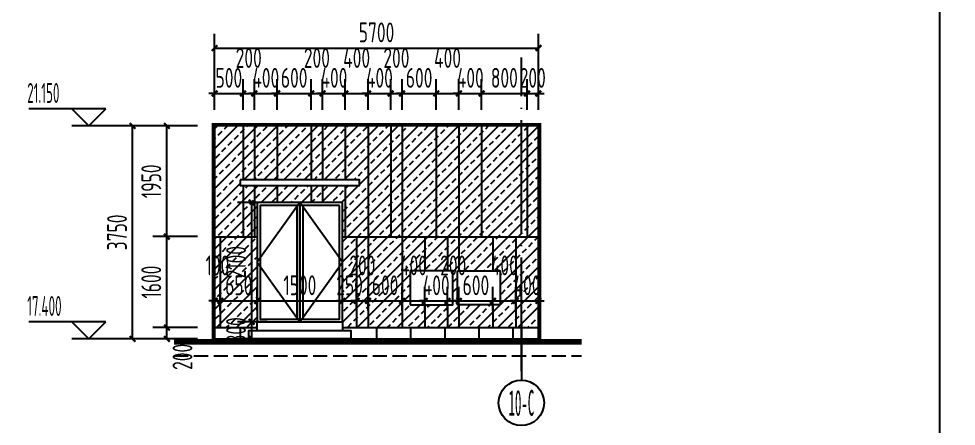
# Model space of a CAD drawing. Extents: x -863035 to 270371, y -8918 to 240488.
# Drawn here: x 213469 to 229974, y 155304 to 162478 of the extents above; entities that cross this region are included whole.
import ezdxf
from ezdxf.enums import TextEntityAlignment as Align

# ---------------------------------------------------------------- set-up
doc = ezdxf.new("R2010")
doc.units = 0
doc.header["$LTSCALE"] = 1000
doc.header["$MEASUREMENT"] = 0
for name, pattern in [('109-34 轴网$0$L1$0$$AUDIT_BAD_LTYPE1', [0]), ('DASH', [0.35, 0.25, -0.1]), ('DOTE', [2.42, 2, -0.2, 0.02, -0.2])]:
    doc.linetypes.add(name, pattern=pattern)
for name, color, linetype in [('01-标注_尺寸', 124, 'Continuous'), ('01-标注_标高', 200, 'Continuous'), ('01-标注_轴线坐标', 132, 'Continuous'), ('02-TEXT_标注', 130, 'Continuous'), ('02-TEXT_轴号', 7, 'Continuous'), ('05-填充_156', 156, 'Continuous'), ('A-C_窗', 140, 'Continuous'), ('A_AXIS-轴线', 36, 'Continuous'), ('AXIS_TEXT', 7, 'Continuous'), ('E-墙面分格', 146, 'Continuous'), ('E-立面轮廓', 241, 'Continuous')]:
    doc.layers.add(name, color=color, linetype=linetype)
doc.layers.add('04-不打印_辅助线', color=165, linetype='Continuous', plot=False)
doc.styles.add('_TCH_AXIS', font='STXIHEI.TTF')
doc.styles.add('_TCH_DIM', font='ROS1', dxfattribs={"width": 0.75, "bigfont": 'JD'})
doc.styles.add('_TCH_DIM_T3', font='ROS1', dxfattribs={"width": 0.75, "bigfont": 'JD'})
doc.styles.add('COMPLEX', font='COMPLEX')
doc.dimstyles.new('_TCH_ARCH&&100', dxfattribs={"dimtxt": 350, "dimasz": 100, "dimexe": 250, "dimexo": 300, "dimgap": 100, "dimtad": 1, "dimdec": 0, "dimzin": 0, "dimdsep": 46, "dimtxsty": '_TCH_DIM_T3', "dimblk": 'ARCHTICK', "dimcen": 0.09, "dimclrt": 7, "dimazin": 2, "dimtfac": 1, "dimtdec": 0, "dimtix": 1, "dimtmove": 2, "dimatfit": 3, "dimfxl": 0, "dimtolj": 1, "dimtzin": 0, "dimarcsym": 0})

# ---------------------------------------------------------------- blocks, each defined once
blk = doc.blocks.new('AHSKLJDHOWIDJA')
blk.add_wipeout([(-314594, 266699), (-312794, 266699), (-312794, 266849), (-312944, 266849), (-312944, 269099), (-314444, 269099), (-314444, 266849), (-314594, 266849)]).dxf.layer = 'A-C_窗'
at = {"layer": 'A-C_窗', "linetype": '109-34 轴网$0$L1$0$$AUDIT_BAD_LTYPE1'}
for points in [[(-313694, 269099), (-312944, 268049), (-313694, 266999), (-314444, 268049), (-313694, 269099), (-313694, 266999)], [(-312944, 266849), (-312944, 266999), (-314444, 266999), (-314444, 266849)]]:
    blk.add_lwpolyline(points, dxfattribs=at)
for points in [[(-314444, 269099), (-313694, 269099), (-313694, 266999), (-314444, 266999)], [(-314394, 269049), (-313744, 269049), (-313744, 267049), (-314394, 267049)], [(-313694, 269099), (-312944, 269099), (-312944, 266999), (-313694, 266999)], [(-313644, 269049), (-312994, 269049), (-312994, 267049), (-313644, 267049)]]:
    blk.add_lwpolyline(points, close=True, dxfattribs=at)
at = {"layer": 'A-C_窗'}
blk.add_lwpolyline([(-312794, 266699), (-312794, 266849), (-314594, 266849), (-314594, 266699), (-312794, 266699)], dxfattribs=at)
blk = doc.blocks.new('_ArchTick')
at = {"color": 0, "linetype": 'ByBlock', "const_width": 0.4}
blk.add_lwpolyline([(-0.5, -0.5), (0.5, 0.5)], dxfattribs=at)
blk = doc.blocks.new('*D2100')
at = {"layer": '01-标注_尺寸', "color": 0, "lineweight": -2, "transparency": 16777216}
for p, q in [((217844, 157142), (217320, 157142)), ((217570, 157142), (217570, 157242)), ((217570, 156842), (217570, 157142)), ((217844, 156842), (217320, 156842)), ((217570, 156842), (217570, 156742))]:
    blk.add_line(p, q, dxfattribs=at)
at = {"layer": 'Defpoints', "color": 0, "transparency": 16777216}
for p in [(217570, 157142), (218144, 157142), (218144, 156842)]:
    blk.add_point(p, dxfattribs=at)
at = {"layer": '01-标注_尺寸', "color": 0, "lineweight": -2, "transparency": 16777216, "xscale": 100, "yscale": 100, "zscale": 100}
for p, rotation in [((217570, 157142), 270), ((217570, 156842), 90)]:
    blk.add_blockref('_ArchTick', p, dxfattribs=dict(at, rotation=rotation))
at = {"layer": '01-标注_尺寸', "color": 7, "transparency": 16777216, "insert": (217295, 156992), "char_height": 350, "attachment_point": 5, "rotation": 90, "style": '_TCH_DIM_T3'}
blk.add_mtext('\\A1;300', dxfattribs=at)
blk = doc.blocks.new('*D2101')
at = {"layer": '01-标注_尺寸', "color": 0, "lineweight": -2, "transparency": 16777216}
for p, q in [((217844, 159242), (217320, 159242)), ((217570, 157142), (217570, 159242)), ((217844, 157142), (217320, 157142))]:
    blk.add_line(p, q, dxfattribs=at)
at = {"layer": 'Defpoints', "color": 0, "transparency": 16777216}
for p in [(217570, 159242), (218144, 159242), (218144, 157142)]:
    blk.add_point(p, dxfattribs=at)
at = {"layer": '01-标注_尺寸', "color": 0, "lineweight": -2, "transparency": 16777216, "xscale": 100, "yscale": 100, "zscale": 100}
for p, rotation in [((217570, 159242), 90), ((217570, 157142), 270)]:
    blk.add_blockref('_ArchTick', p, dxfattribs=dict(at, rotation=rotation))
at = {"layer": '01-标注_尺寸', "color": 7, "transparency": 16777216, "insert": (217295, 158192), "char_height": 350, "attachment_point": 5, "rotation": 90, "style": '_TCH_DIM_T3'}
blk.add_mtext('\\A1;2100', dxfattribs=at)
blk = doc.blocks.new('*D2102')
at = {"layer": '01-标注_尺寸', "color": 0, "lineweight": -2, "transparency": 16777216}
for p, q in [((215968, 160592), (215224, 160592)), ((215474, 156842), (215474, 160592)), ((215968, 156842), (215224, 156842))]:
    blk.add_line(p, q, dxfattribs=at)
at = {"layer": 'Defpoints', "color": 0, "transparency": 16777216}
for p in [(215474, 160592), (216268, 160592), (216268, 156842)]:
    blk.add_point(p, dxfattribs=at)
at = {"layer": '01-标注_尺寸', "color": 0, "lineweight": -2, "transparency": 16777216, "xscale": 100, "yscale": 100, "zscale": 100}
for p, rotation in [((215474, 160592), 90), ((215474, 156842), 270)]:
    blk.add_blockref('_ArchTick', p, dxfattribs=dict(at, rotation=rotation))
at = {"layer": '01-标注_尺寸', "color": 7, "transparency": 16777216, "insert": (215199, 158717), "char_height": 350, "attachment_point": 5, "rotation": 90, "style": '_TCH_DIM_T3'}
blk.add_mtext('\\A1;3750', dxfattribs=at)
blk = doc.blocks.new('*D2103')
at = {"layer": '01-标注_尺寸', "color": 0, "lineweight": -2, "transparency": 16777216}
for p, q in [((216618, 157042), (215827, 157042)), ((216077, 156842), (216077, 157042)), ((216618, 156842), (215827, 156842))]:
    blk.add_line(p, q, dxfattribs=at)
at = {"layer": 'Defpoints', "color": 0, "transparency": 16777216}
for p in [(216077, 157042), (216918, 157042), (216918, 156842)]:
    blk.add_point(p, dxfattribs=at)
at = {"layer": '01-标注_尺寸', "color": 0, "lineweight": -2, "transparency": 16777216, "xscale": 100, "yscale": 100, "zscale": 100}
for p, rotation in [((216077, 157042), 90), ((216077, 156842), 270)]:
    blk.add_blockref('_ArchTick', p, dxfattribs=dict(at, rotation=rotation))
at = {"layer": '01-标注_尺寸', "color": 7, "transparency": 16777216, "insert": (216352, 156526), "char_height": 350, "attachment_point": 5, "rotation": 90, "style": '_TCH_DIM_T3'}
blk.add_mtext('\\A1;200', dxfattribs=at)
blk = doc.blocks.new('*D2104')
at = {"layer": '01-标注_尺寸', "color": 0, "lineweight": -2, "transparency": 16777216}
for p, q in [((216618, 158642), (215827, 158642)), ((216077, 157042), (216077, 158642)), ((216618, 157042), (215827, 157042))]:
    blk.add_line(p, q, dxfattribs=at)
at = {"layer": 'Defpoints', "color": 0, "transparency": 16777216}
for p in [(216077, 158642), (216918, 158642), (216918, 157042)]:
    blk.add_point(p, dxfattribs=at)
at = {"layer": '01-标注_尺寸', "color": 0, "lineweight": -2, "transparency": 16777216, "xscale": 100, "yscale": 100, "zscale": 100}
for p, rotation in [((216077, 158642), 90), ((216077, 157042), 270)]:
    blk.add_blockref('_ArchTick', p, dxfattribs=dict(at, rotation=rotation))
at = {"layer": '01-标注_尺寸', "color": 7, "transparency": 16777216, "insert": (215802, 157842), "char_height": 350, "attachment_point": 5, "rotation": 90, "style": '_TCH_DIM_T3'}
blk.add_mtext('\\A1;1600', dxfattribs=at)
blk = doc.blocks.new('*D2105')
at = {"layer": '01-标注_尺寸', "color": 0, "lineweight": -2, "transparency": 16777216}
for p, q in [((216618, 160592), (215827, 160592)), ((216077, 158642), (216077, 160592)), ((216618, 158642), (215827, 158642))]:
    blk.add_line(p, q, dxfattribs=at)
at = {"layer": 'Defpoints', "color": 0, "transparency": 16777216}
for p in [(216077, 160592), (216918, 160592), (216918, 158642)]:
    blk.add_point(p, dxfattribs=at)
at = {"layer": '01-标注_尺寸', "color": 0, "lineweight": -2, "transparency": 16777216, "xscale": 100, "yscale": 100, "zscale": 100}
for p, rotation in [((216077, 160592), 90), ((216077, 158642), 270)]:
    blk.add_blockref('_ArchTick', p, dxfattribs=dict(at, rotation=rotation))
at = {"layer": '01-标注_尺寸', "color": 7, "transparency": 16777216, "insert": (215802, 159617), "char_height": 350, "attachment_point": 5, "rotation": 90, "style": '_TCH_DIM_T3'}
blk.add_mtext('\\A1;1950', dxfattribs=at)
blk = doc.blocks.new('*D2106')
at = {"layer": '01-标注_尺寸', "color": 0, "lineweight": -2, "transparency": 16777216}
for p, q in [((216918, 161177), (216918, 162213)), ((222618, 161177), (222618, 162213)), ((216918, 161963), (222618, 161963))]:
    blk.add_line(p, q, dxfattribs=at)
at = {"layer": 'Defpoints', "color": 0, "transparency": 16777216}
for p in [(222618, 161963), (216918, 160877), (222618, 160877)]:
    blk.add_point(p, dxfattribs=at)
at = {"layer": '01-标注_尺寸', "color": 0, "lineweight": -2, "transparency": 16777216, "xscale": 100, "yscale": 100, "zscale": 100, "rotation": 180}
blk.add_blockref('_ArchTick', (216918, 161963), dxfattribs=at)
at = {"layer": '01-标注_尺寸', "color": 0, "lineweight": -2, "transparency": 16777216, "xscale": 100, "yscale": 100, "zscale": 100}
blk.add_blockref('_ArchTick', (222618, 161963), dxfattribs=at)
at = {"layer": '01-标注_尺寸', "color": 7, "transparency": 16777216, "insert": (219768, 162238), "char_height": 350, "attachment_point": 5, "style": '_TCH_DIM_T3'}
blk.add_mtext('\\A1;5700', dxfattribs=at)
blk = doc.blocks.new('*D2107')
at = {"layer": '01-标注_尺寸', "color": 0, "lineweight": -2, "transparency": 16777216}
for p, q in [((222418, 160877), (222418, 161413)), ((222618, 160877), (222618, 161413)), ((222418, 161163), (222318, 161163)), ((222418, 161163), (222618, 161163)), ((222618, 161163), (222718, 161163))]:
    blk.add_line(p, q, dxfattribs=at)
at = {"layer": 'Defpoints', "color": 0, "transparency": 16777216}
for p in [(222618, 161163), (222418, 160577), (222618, 160577)]:
    blk.add_point(p, dxfattribs=at)
at = {"layer": '01-标注_尺寸', "color": 0, "lineweight": -2, "transparency": 16777216, "xscale": 100, "yscale": 100, "zscale": 100}
blk.add_blockref('_ArchTick', (222418, 161163), dxfattribs=at)
at = {"layer": '01-标注_尺寸', "color": 0, "lineweight": -2, "transparency": 16777216, "xscale": 100, "yscale": 100, "zscale": 100, "rotation": 180}
blk.add_blockref('_ArchTick', (222618, 161163), dxfattribs=at)
at = {"layer": '01-标注_尺寸', "color": 7, "transparency": 16777216, "insert": (222518, 161438), "char_height": 350, "attachment_point": 5, "style": '_TCH_DIM_T3'}
blk.add_mtext('\\A1;200', dxfattribs=at)
blk = doc.blocks.new('*D2108')
at = {"layer": '01-标注_尺寸', "color": 0, "lineweight": -2, "transparency": 16777216}
for p, q in [((221618, 160877), (221618, 161413)), ((222418, 160877), (222418, 161413)), ((221618, 161163), (222418, 161163))]:
    blk.add_line(p, q, dxfattribs=at)
at = {"layer": 'Defpoints', "color": 0, "transparency": 16777216}
for p in [(222418, 161163), (221618, 160577), (222418, 160577)]:
    blk.add_point(p, dxfattribs=at)
at = {"layer": '01-标注_尺寸', "color": 0, "lineweight": -2, "transparency": 16777216, "xscale": 100, "yscale": 100, "zscale": 100, "rotation": 180}
blk.add_blockref('_ArchTick', (221618, 161163), dxfattribs=at)
at = {"layer": '01-标注_尺寸', "color": 0, "lineweight": -2, "transparency": 16777216, "xscale": 100, "yscale": 100, "zscale": 100}
blk.add_blockref('_ArchTick', (222418, 161163), dxfattribs=at)
at = {"layer": '01-标注_尺寸', "color": 7, "transparency": 16777216, "insert": (222018, 161438), "char_height": 350, "attachment_point": 5, "style": '_TCH_DIM_T3'}
blk.add_mtext('\\A1;800', dxfattribs=at)
blk = doc.blocks.new('*D2109')
at = {"layer": '01-标注_尺寸', "color": 0, "lineweight": -2, "transparency": 16777216}
for p, q in [((221218, 160877), (221218, 161413)), ((221618, 160877), (221618, 161413)), ((221218, 161163), (221118, 161163)), ((221218, 161163), (221618, 161163)), ((221618, 161163), (221718, 161163))]:
    blk.add_line(p, q, dxfattribs=at)
at = {"layer": 'Defpoints', "color": 0, "transparency": 16777216}
for p in [(221618, 161163), (221218, 160577), (221618, 160577)]:
    blk.add_point(p, dxfattribs=at)
at = {"layer": '01-标注_尺寸', "color": 0, "lineweight": -2, "transparency": 16777216, "xscale": 100, "yscale": 100, "zscale": 100}
blk.add_blockref('_ArchTick', (221218, 161163), dxfattribs=at)
at = {"layer": '01-标注_尺寸', "color": 0, "lineweight": -2, "transparency": 16777216, "xscale": 100, "yscale": 100, "zscale": 100, "rotation": 180}
blk.add_blockref('_ArchTick', (221618, 161163), dxfattribs=at)
at = {"layer": '01-标注_尺寸', "color": 7, "transparency": 16777216, "insert": (221418, 161438), "char_height": 350, "attachment_point": 5, "style": '_TCH_DIM_T3'}
blk.add_mtext('\\A1;400', dxfattribs=at)
blk = doc.blocks.new('*D2110')
at = {"layer": '01-标注_尺寸', "color": 0, "lineweight": -2, "transparency": 16777216}
for p, q in [((220818, 160877), (220818, 161413)), ((221218, 160877), (221218, 161413)), ((220818, 161163), (221218, 161163))]:
    blk.add_line(p, q, dxfattribs=at)
at = {"layer": 'Defpoints', "color": 0, "transparency": 16777216}
for p in [(221218, 161163), (220818, 160577), (221218, 160577)]:
    blk.add_point(p, dxfattribs=at)
at = {"layer": '01-标注_尺寸', "color": 0, "lineweight": -2, "transparency": 16777216, "xscale": 100, "yscale": 100, "zscale": 100, "rotation": 180}
blk.add_blockref('_ArchTick', (220818, 161163), dxfattribs=at)
at = {"layer": '01-标注_尺寸', "color": 0, "lineweight": -2, "transparency": 16777216, "xscale": 100, "yscale": 100, "zscale": 100}
blk.add_blockref('_ArchTick', (221218, 161163), dxfattribs=at)
at = {"layer": '01-标注_尺寸', "color": 7, "transparency": 16777216, "insert": (221018, 161788), "char_height": 350, "attachment_point": 5, "style": '_TCH_DIM_T3'}
blk.add_mtext('\\A1;400', dxfattribs=at)
blk = doc.blocks.new('*D2111')
at = {"layer": '01-标注_尺寸', "color": 0, "lineweight": -2, "transparency": 16777216}
for p, q in [((220218, 160877), (220218, 161413)), ((220818, 160877), (220818, 161413)), ((220218, 161163), (220118, 161163)), ((220218, 161163), (220818, 161163)), ((220818, 161163), (220918, 161163))]:
    blk.add_line(p, q, dxfattribs=at)
at = {"layer": 'Defpoints', "color": 0, "transparency": 16777216}
for p in [(220818, 161163), (220218, 160577), (220818, 160577)]:
    blk.add_point(p, dxfattribs=at)
at = {"layer": '01-标注_尺寸', "color": 0, "lineweight": -2, "transparency": 16777216, "xscale": 100, "yscale": 100, "zscale": 100}
blk.add_blockref('_ArchTick', (220218, 161163), dxfattribs=at)
at = {"layer": '01-标注_尺寸', "color": 0, "lineweight": -2, "transparency": 16777216, "xscale": 100, "yscale": 100, "zscale": 100, "rotation": 180}
blk.add_blockref('_ArchTick', (220818, 161163), dxfattribs=at)
at = {"layer": '01-标注_尺寸', "color": 7, "transparency": 16777216, "insert": (220518, 161438), "char_height": 350, "attachment_point": 5, "style": '_TCH_DIM_T3'}
blk.add_mtext('\\A1;600', dxfattribs=at)
blk = doc.blocks.new('*D2112')
at = {"layer": '01-标注_尺寸', "color": 0, "lineweight": -2, "transparency": 16777216}
for p, q in [((220018, 160877), (220018, 161413)), ((220218, 160877), (220218, 161413)), ((220018, 161163), (220218, 161163))]:
    blk.add_line(p, q, dxfattribs=at)
at = {"layer": 'Defpoints', "color": 0, "transparency": 16777216}
for p in [(220218, 161163), (220018, 160577), (220218, 160577)]:
    blk.add_point(p, dxfattribs=at)
at = {"layer": '01-标注_尺寸', "color": 0, "lineweight": -2, "transparency": 16777216, "xscale": 100, "yscale": 100, "zscale": 100, "rotation": 180}
blk.add_blockref('_ArchTick', (220018, 161163), dxfattribs=at)
at = {"layer": '01-标注_尺寸', "color": 0, "lineweight": -2, "transparency": 16777216, "xscale": 100, "yscale": 100, "zscale": 100}
blk.add_blockref('_ArchTick', (220218, 161163), dxfattribs=at)
at = {"layer": '01-标注_尺寸', "color": 7, "transparency": 16777216, "insert": (220118, 161788), "char_height": 350, "attachment_point": 5, "style": '_TCH_DIM_T3'}
blk.add_mtext('\\A1;200', dxfattribs=at)
blk = doc.blocks.new('*D2113')
at = {"layer": '01-标注_尺寸', "color": 0, "lineweight": -2, "transparency": 16777216}
for p, q in [((219618, 160877), (219618, 161413)), ((220018, 160877), (220018, 161413)), ((219618, 161163), (219518, 161163)), ((219618, 161163), (220018, 161163)), ((220018, 161163), (220118, 161163))]:
    blk.add_line(p, q, dxfattribs=at)
at = {"layer": 'Defpoints', "color": 0, "transparency": 16777216}
for p in [(220018, 161163), (219618, 160577), (220018, 160577)]:
    blk.add_point(p, dxfattribs=at)
at = {"layer": '01-标注_尺寸', "color": 0, "lineweight": -2, "transparency": 16777216, "xscale": 100, "yscale": 100, "zscale": 100}
blk.add_blockref('_ArchTick', (219618, 161163), dxfattribs=at)
at = {"layer": '01-标注_尺寸', "color": 0, "lineweight": -2, "transparency": 16777216, "xscale": 100, "yscale": 100, "zscale": 100, "rotation": 180}
blk.add_blockref('_ArchTick', (220018, 161163), dxfattribs=at)
at = {"layer": '01-标注_尺寸', "color": 7, "transparency": 16777216, "insert": (219818, 161438), "char_height": 350, "attachment_point": 5, "style": '_TCH_DIM_T3'}
blk.add_mtext('\\A1;400', dxfattribs=at)
blk = doc.blocks.new('*D2114')
at = {"layer": '01-标注_尺寸', "color": 0, "lineweight": -2, "transparency": 16777216}
for p, q in [((219218, 160877), (219218, 161413)), ((219618, 160877), (219618, 161413)), ((219218, 161163), (219618, 161163))]:
    blk.add_line(p, q, dxfattribs=at)
at = {"layer": 'Defpoints', "color": 0, "transparency": 16777216}
for p in [(219618, 161163), (219218, 160577), (219618, 160577)]:
    blk.add_point(p, dxfattribs=at)
at = {"layer": '01-标注_尺寸', "color": 0, "lineweight": -2, "transparency": 16777216, "xscale": 100, "yscale": 100, "zscale": 100, "rotation": 180}
blk.add_blockref('_ArchTick', (219218, 161163), dxfattribs=at)
at = {"layer": '01-标注_尺寸', "color": 0, "lineweight": -2, "transparency": 16777216, "xscale": 100, "yscale": 100, "zscale": 100}
blk.add_blockref('_ArchTick', (219618, 161163), dxfattribs=at)
at = {"layer": '01-标注_尺寸', "color": 7, "transparency": 16777216, "insert": (219418, 161788), "char_height": 350, "attachment_point": 5, "style": '_TCH_DIM_T3'}
blk.add_mtext('\\A1;400', dxfattribs=at)
blk = doc.blocks.new('*D2115')
at = {"layer": '01-标注_尺寸', "color": 0, "lineweight": -2, "transparency": 16777216}
for p, q in [((218818, 160877), (218818, 161413)), ((219218, 160877), (219218, 161413)), ((218818, 161163), (218718, 161163)), ((218818, 161163), (219218, 161163)), ((219218, 161163), (219318, 161163))]:
    blk.add_line(p, q, dxfattribs=at)
at = {"layer": 'Defpoints', "color": 0, "transparency": 16777216}
for p in [(219218, 161163), (218818, 160577), (219218, 160577)]:
    blk.add_point(p, dxfattribs=at)
at = {"layer": '01-标注_尺寸', "color": 0, "lineweight": -2, "transparency": 16777216, "xscale": 100, "yscale": 100, "zscale": 100}
blk.add_blockref('_ArchTick', (218818, 161163), dxfattribs=at)
at = {"layer": '01-标注_尺寸', "color": 0, "lineweight": -2, "transparency": 16777216, "xscale": 100, "yscale": 100, "zscale": 100, "rotation": 180}
blk.add_blockref('_ArchTick', (219218, 161163), dxfattribs=at)
at = {"layer": '01-标注_尺寸', "color": 7, "transparency": 16777216, "insert": (219018, 161438), "char_height": 350, "attachment_point": 5, "style": '_TCH_DIM_T3'}
blk.add_mtext('\\A1;400', dxfattribs=at)
blk = doc.blocks.new('*D2116')
at = {"layer": '01-标注_尺寸', "color": 0, "lineweight": -2, "transparency": 16777216}
for p, q in [((218618, 160877), (218618, 161413)), ((218818, 160877), (218818, 161413)), ((218618, 161163), (218818, 161163))]:
    blk.add_line(p, q, dxfattribs=at)
at = {"layer": 'Defpoints', "color": 0, "transparency": 16777216}
for p in [(218818, 161163), (218618, 160577), (218818, 160577)]:
    blk.add_point(p, dxfattribs=at)
at = {"layer": '01-标注_尺寸', "color": 0, "lineweight": -2, "transparency": 16777216, "xscale": 100, "yscale": 100, "zscale": 100, "rotation": 180}
blk.add_blockref('_ArchTick', (218618, 161163), dxfattribs=at)
at = {"layer": '01-标注_尺寸', "color": 0, "lineweight": -2, "transparency": 16777216, "xscale": 100, "yscale": 100, "zscale": 100}
blk.add_blockref('_ArchTick', (218818, 161163), dxfattribs=at)
at = {"layer": '01-标注_尺寸', "color": 7, "transparency": 16777216, "insert": (218718, 161788), "char_height": 350, "attachment_point": 5, "style": '_TCH_DIM_T3'}
blk.add_mtext('\\A1;200', dxfattribs=at)
blk = doc.blocks.new('*D2117')
at = {"layer": '01-标注_尺寸', "color": 0, "lineweight": -2, "transparency": 16777216}
for p, q in [((218018, 160877), (218018, 161413)), ((218618, 160877), (218618, 161413)), ((218018, 161163), (217918, 161163)), ((218018, 161163), (218618, 161163)), ((218618, 161163), (218718, 161163))]:
    blk.add_line(p, q, dxfattribs=at)
at = {"layer": 'Defpoints', "color": 0, "transparency": 16777216}
for p in [(218618, 161163), (218018, 160577), (218618, 160577)]:
    blk.add_point(p, dxfattribs=at)
at = {"layer": '01-标注_尺寸', "color": 0, "lineweight": -2, "transparency": 16777216, "xscale": 100, "yscale": 100, "zscale": 100}
blk.add_blockref('_ArchTick', (218018, 161163), dxfattribs=at)
at = {"layer": '01-标注_尺寸', "color": 0, "lineweight": -2, "transparency": 16777216, "xscale": 100, "yscale": 100, "zscale": 100, "rotation": 180}
blk.add_blockref('_ArchTick', (218618, 161163), dxfattribs=at)
at = {"layer": '01-标注_尺寸', "color": 7, "transparency": 16777216, "insert": (218318, 161438), "char_height": 350, "attachment_point": 5, "style": '_TCH_DIM_T3'}
blk.add_mtext('\\A1;600', dxfattribs=at)
blk = doc.blocks.new('*D2118')
at = {"layer": '01-标注_尺寸', "color": 0, "lineweight": -2, "transparency": 16777216}
for p, q in [((217618, 160877), (217618, 161413)), ((218018, 160877), (218018, 161413)), ((217618, 161163), (217518, 161163)), ((217618, 161163), (218018, 161163)), ((218018, 161163), (218118, 161163))]:
    blk.add_line(p, q, dxfattribs=at)
at = {"layer": 'Defpoints', "color": 0, "transparency": 16777216}
for p in [(218018, 161163), (217618, 160577), (218018, 160577)]:
    blk.add_point(p, dxfattribs=at)
at = {"layer": '01-标注_尺寸', "color": 0, "lineweight": -2, "transparency": 16777216, "xscale": 100, "yscale": 100, "zscale": 100}
blk.add_blockref('_ArchTick', (217618, 161163), dxfattribs=at)
at = {"layer": '01-标注_尺寸', "color": 0, "lineweight": -2, "transparency": 16777216, "xscale": 100, "yscale": 100, "zscale": 100, "rotation": 180}
blk.add_blockref('_ArchTick', (218018, 161163), dxfattribs=at)
at = {"layer": '01-标注_尺寸', "color": 7, "transparency": 16777216, "insert": (217818, 161438), "char_height": 350, "attachment_point": 5, "style": '_TCH_DIM_T3'}
blk.add_mtext('\\A1;400', dxfattribs=at)
blk = doc.blocks.new('*D2119')
at = {"layer": '01-标注_尺寸', "color": 0, "lineweight": -2, "transparency": 16777216}
for p, q in [((217418, 160877), (217418, 161413)), ((217618, 160877), (217618, 161413)), ((217418, 161163), (217618, 161163))]:
    blk.add_line(p, q, dxfattribs=at)
at = {"layer": 'Defpoints', "color": 0, "transparency": 16777216}
for p in [(217618, 161163), (217418, 160577), (217618, 160577)]:
    blk.add_point(p, dxfattribs=at)
at = {"layer": '01-标注_尺寸', "color": 0, "lineweight": -2, "transparency": 16777216, "xscale": 100, "yscale": 100, "zscale": 100, "rotation": 180}
blk.add_blockref('_ArchTick', (217418, 161163), dxfattribs=at)
at = {"layer": '01-标注_尺寸', "color": 0, "lineweight": -2, "transparency": 16777216, "xscale": 100, "yscale": 100, "zscale": 100}
blk.add_blockref('_ArchTick', (217618, 161163), dxfattribs=at)
at = {"layer": '01-标注_尺寸', "color": 7, "transparency": 16777216, "insert": (217518, 161788), "char_height": 350, "attachment_point": 5, "style": '_TCH_DIM_T3'}
blk.add_mtext('\\A1;200', dxfattribs=at)
blk = doc.blocks.new('*D2120')
at = {"layer": '01-标注_尺寸', "color": 0, "lineweight": -2, "transparency": 16777216}
for p, q in [((216918, 160877), (216918, 161413)), ((217418, 160877), (217418, 161413)), ((216918, 161163), (216818, 161163)), ((216918, 161163), (217418, 161163)), ((217418, 161163), (217518, 161163))]:
    blk.add_line(p, q, dxfattribs=at)
at = {"layer": 'Defpoints', "color": 0, "transparency": 16777216}
for p in [(217418, 161163), (216918, 160577), (217418, 160577)]:
    blk.add_point(p, dxfattribs=at)
at = {"layer": '01-标注_尺寸', "color": 0, "lineweight": -2, "transparency": 16777216, "xscale": 100, "yscale": 100, "zscale": 100}
blk.add_blockref('_ArchTick', (216918, 161163), dxfattribs=at)
at = {"layer": '01-标注_尺寸', "color": 0, "lineweight": -2, "transparency": 16777216, "xscale": 100, "yscale": 100, "zscale": 100, "rotation": 180}
blk.add_blockref('_ArchTick', (217418, 161163), dxfattribs=at)
at = {"layer": '01-标注_尺寸', "color": 7, "transparency": 16777216, "insert": (217168, 161438), "char_height": 350, "attachment_point": 5, "style": '_TCH_DIM_T3'}
blk.add_mtext('\\A1;500', dxfattribs=at)
blk = doc.blocks.new('_AXISO')
blk.add_circle((0, 0), 0.5)
at = {"layer": 'AXIS_TEXT', "style": 'COMPLEX', "width": 1.041667}
blk.add_attdef('A', text='', height=0.56, dxfattribs=at).set_placement((-0.25, -0.28), (0.25, -0.28), align=Align.FIT)
blk = doc.blocks.new('*D2134')
at = {"layer": '01-标注_尺寸', "color": 0, "lineweight": -2, "transparency": 16777216}
for p, q in [((222218, 157342), (222218, 157761)), ((222618, 157342), (222618, 157761)), ((222218, 157511), (222118, 157511)), ((222218, 157511), (222618, 157511)), ((222618, 157511), (222718, 157511))]:
    blk.add_line(p, q, dxfattribs=at)
at = {"layer": 'Defpoints', "color": 0, "transparency": 16777216}
for p in [(222618, 157511), (222218, 157042), (222618, 157042)]:
    blk.add_point(p, dxfattribs=at)
at = {"layer": '01-标注_尺寸', "color": 0, "lineweight": -2, "transparency": 16777216, "xscale": 100, "yscale": 100, "zscale": 100}
blk.add_blockref('_ArchTick', (222218, 157511), dxfattribs=at)
at = {"layer": '01-标注_尺寸', "color": 0, "lineweight": -2, "transparency": 16777216, "xscale": 100, "yscale": 100, "zscale": 100, "rotation": 180}
blk.add_blockref('_ArchTick', (222618, 157511), dxfattribs=at)
at = {"layer": '01-标注_尺寸', "color": 7, "transparency": 16777216, "insert": (222418, 157786), "char_height": 350, "attachment_point": 5, "style": '_TCH_DIM_T3'}
blk.add_mtext('\\A1;400', dxfattribs=at)
blk = doc.blocks.new('*D2135')
at = {"layer": '01-标注_尺寸', "color": 0, "lineweight": -2, "transparency": 16777216}
for p, q in [((221818, 157342), (221818, 157761)), ((222218, 157342), (222218, 157761)), ((221818, 157511), (222218, 157511))]:
    blk.add_line(p, q, dxfattribs=at)
at = {"layer": 'Defpoints', "color": 0, "transparency": 16777216}
for p in [(222218, 157511), (221818, 157042), (222218, 157042)]:
    blk.add_point(p, dxfattribs=at)
at = {"layer": '01-标注_尺寸', "color": 0, "lineweight": -2, "transparency": 16777216, "xscale": 100, "yscale": 100, "zscale": 100, "rotation": 180}
blk.add_blockref('_ArchTick', (221818, 157511), dxfattribs=at)
at = {"layer": '01-标注_尺寸', "color": 0, "lineweight": -2, "transparency": 16777216, "xscale": 100, "yscale": 100, "zscale": 100}
blk.add_blockref('_ArchTick', (222218, 157511), dxfattribs=at)
at = {"layer": '01-标注_尺寸', "color": 7, "transparency": 16777216, "insert": (222018, 158136), "char_height": 350, "attachment_point": 5, "style": '_TCH_DIM_T3'}
blk.add_mtext('\\A1;400', dxfattribs=at)
blk = doc.blocks.new('*D2136')
at = {"layer": '01-标注_尺寸', "color": 0, "lineweight": -2, "transparency": 16777216}
for p, q in [((221218, 157342), (221218, 157761)), ((221818, 157342), (221818, 157761)), ((221218, 157511), (221118, 157511)), ((221218, 157511), (221818, 157511)), ((221818, 157511), (221918, 157511))]:
    blk.add_line(p, q, dxfattribs=at)
at = {"layer": 'Defpoints', "color": 0, "transparency": 16777216}
for p in [(221818, 157511), (221218, 157042), (221818, 157042)]:
    blk.add_point(p, dxfattribs=at)
at = {"layer": '01-标注_尺寸', "color": 0, "lineweight": -2, "transparency": 16777216, "xscale": 100, "yscale": 100, "zscale": 100}
blk.add_blockref('_ArchTick', (221218, 157511), dxfattribs=at)
at = {"layer": '01-标注_尺寸', "color": 0, "lineweight": -2, "transparency": 16777216, "xscale": 100, "yscale": 100, "zscale": 100, "rotation": 180}
blk.add_blockref('_ArchTick', (221818, 157511), dxfattribs=at)
at = {"layer": '01-标注_尺寸', "color": 7, "transparency": 16777216, "insert": (221518, 157786), "char_height": 350, "attachment_point": 5, "style": '_TCH_DIM_T3'}
blk.add_mtext('\\A1;600', dxfattribs=at)
blk = doc.blocks.new('*D2137')
at = {"layer": '01-标注_尺寸', "color": 0, "lineweight": -2, "transparency": 16777216}
for p, q in [((221018, 157342), (221018, 157761)), ((221218, 157342), (221218, 157761)), ((221018, 157511), (221218, 157511))]:
    blk.add_line(p, q, dxfattribs=at)
at = {"layer": 'Defpoints', "color": 0, "transparency": 16777216}
for p in [(221218, 157511), (221018, 157042), (221218, 157042)]:
    blk.add_point(p, dxfattribs=at)
at = {"layer": '01-标注_尺寸', "color": 0, "lineweight": -2, "transparency": 16777216, "xscale": 100, "yscale": 100, "zscale": 100, "rotation": 180}
blk.add_blockref('_ArchTick', (221018, 157511), dxfattribs=at)
at = {"layer": '01-标注_尺寸', "color": 0, "lineweight": -2, "transparency": 16777216, "xscale": 100, "yscale": 100, "zscale": 100}
blk.add_blockref('_ArchTick', (221218, 157511), dxfattribs=at)
at = {"layer": '01-标注_尺寸', "color": 7, "transparency": 16777216, "insert": (221118, 158136), "char_height": 350, "attachment_point": 5, "style": '_TCH_DIM_T3'}
blk.add_mtext('\\A1;200', dxfattribs=at)
blk = doc.blocks.new('*D2138')
at = {"layer": '01-标注_尺寸', "color": 0, "lineweight": -2, "transparency": 16777216}
for p, q in [((220618, 157342), (220618, 157761)), ((221018, 157342), (221018, 157761)), ((220618, 157511), (220518, 157511)), ((220618, 157511), (221018, 157511)), ((221018, 157511), (221118, 157511))]:
    blk.add_line(p, q, dxfattribs=at)
at = {"layer": 'Defpoints', "color": 0, "transparency": 16777216}
for p in [(221018, 157511), (220618, 157042), (221018, 157042)]:
    blk.add_point(p, dxfattribs=at)
at = {"layer": '01-标注_尺寸', "color": 0, "lineweight": -2, "transparency": 16777216, "xscale": 100, "yscale": 100, "zscale": 100}
blk.add_blockref('_ArchTick', (220618, 157511), dxfattribs=at)
at = {"layer": '01-标注_尺寸', "color": 0, "lineweight": -2, "transparency": 16777216, "xscale": 100, "yscale": 100, "zscale": 100, "rotation": 180}
blk.add_blockref('_ArchTick', (221018, 157511), dxfattribs=at)
at = {"layer": '01-标注_尺寸', "color": 7, "transparency": 16777216, "insert": (220818, 157786), "char_height": 350, "attachment_point": 5, "style": '_TCH_DIM_T3'}
blk.add_mtext('\\A1;400', dxfattribs=at)
blk = doc.blocks.new('*D2139')
at = {"layer": '01-标注_尺寸', "color": 0, "lineweight": -2, "transparency": 16777216}
for p, q in [((220218, 157342), (220218, 157761)), ((220618, 157342), (220618, 157761)), ((220218, 157511), (220618, 157511))]:
    blk.add_line(p, q, dxfattribs=at)
at = {"layer": 'Defpoints', "color": 0, "transparency": 16777216}
for p in [(220618, 157511), (220218, 157042), (220618, 157042)]:
    blk.add_point(p, dxfattribs=at)
at = {"layer": '01-标注_尺寸', "color": 0, "lineweight": -2, "transparency": 16777216, "xscale": 100, "yscale": 100, "zscale": 100, "rotation": 180}
blk.add_blockref('_ArchTick', (220218, 157511), dxfattribs=at)
at = {"layer": '01-标注_尺寸', "color": 0, "lineweight": -2, "transparency": 16777216, "xscale": 100, "yscale": 100, "zscale": 100}
blk.add_blockref('_ArchTick', (220618, 157511), dxfattribs=at)
at = {"layer": '01-标注_尺寸', "color": 7, "transparency": 16777216, "insert": (220418, 158136), "char_height": 350, "attachment_point": 5, "style": '_TCH_DIM_T3'}
blk.add_mtext('\\A1;400', dxfattribs=at)
blk = doc.blocks.new('*D2140')
at = {"layer": '01-标注_尺寸', "color": 0, "lineweight": -2, "transparency": 16777216}
for p, q in [((219618, 157342), (219618, 157761)), ((220218, 157342), (220218, 157761)), ((219618, 157511), (219518, 157511)), ((219618, 157511), (220218, 157511)), ((220218, 157511), (220318, 157511))]:
    blk.add_line(p, q, dxfattribs=at)
at = {"layer": 'Defpoints', "color": 0, "transparency": 16777216}
for p in [(220218, 157511), (219618, 157042), (220218, 157042)]:
    blk.add_point(p, dxfattribs=at)
at = {"layer": '01-标注_尺寸', "color": 0, "lineweight": -2, "transparency": 16777216, "xscale": 100, "yscale": 100, "zscale": 100}
blk.add_blockref('_ArchTick', (219618, 157511), dxfattribs=at)
at = {"layer": '01-标注_尺寸', "color": 0, "lineweight": -2, "transparency": 16777216, "xscale": 100, "yscale": 100, "zscale": 100, "rotation": 180}
blk.add_blockref('_ArchTick', (220218, 157511), dxfattribs=at)
at = {"layer": '01-标注_尺寸', "color": 7, "transparency": 16777216, "insert": (219918, 157786), "char_height": 350, "attachment_point": 5, "style": '_TCH_DIM_T3'}
blk.add_mtext('\\A1;600', dxfattribs=at)
blk = doc.blocks.new('*D2141')
at = {"layer": '01-标注_尺寸', "color": 0, "lineweight": -2, "transparency": 16777216}
for p, q in [((219418, 157342), (219418, 157761)), ((219618, 157342), (219618, 157761)), ((219418, 157511), (219318, 157511)), ((219418, 157511), (219618, 157511)), ((219618, 157511), (219718, 157511))]:
    blk.add_line(p, q, dxfattribs=at)
at = {"layer": 'Defpoints', "color": 0, "transparency": 16777216}
for p in [(219618, 157511), (219418, 157042), (219618, 157042)]:
    blk.add_point(p, dxfattribs=at)
at = {"layer": '01-标注_尺寸', "color": 0, "lineweight": -2, "transparency": 16777216, "xscale": 100, "yscale": 100, "zscale": 100}
blk.add_blockref('_ArchTick', (219418, 157511), dxfattribs=at)
at = {"layer": '01-标注_尺寸', "color": 0, "lineweight": -2, "transparency": 16777216, "xscale": 100, "yscale": 100, "zscale": 100, "rotation": 180}
blk.add_blockref('_ArchTick', (219618, 157511), dxfattribs=at)
at = {"layer": '01-标注_尺寸', "color": 7, "transparency": 16777216, "insert": (219518, 158136), "char_height": 350, "attachment_point": 5, "style": '_TCH_DIM_T3'}
blk.add_mtext('\\A1;200', dxfattribs=at)
blk = doc.blocks.new('*D2142')
at = {"layer": '01-标注_尺寸', "color": 0, "lineweight": -2, "transparency": 16777216}
for p, q in [((219168, 157342), (219168, 157761)), ((219418, 157342), (219418, 157761)), ((219168, 157511), (219068, 157511)), ((219168, 157511), (219418, 157511)), ((219418, 157511), (219518, 157511))]:
    blk.add_line(p, q, dxfattribs=at)
at = {"layer": 'Defpoints', "color": 0, "transparency": 16777216}
for p in [(219418, 157511), (219168, 157042), (219418, 157042)]:
    blk.add_point(p, dxfattribs=at)
at = {"layer": '01-标注_尺寸', "color": 0, "lineweight": -2, "transparency": 16777216, "xscale": 100, "yscale": 100, "zscale": 100}
blk.add_blockref('_ArchTick', (219168, 157511), dxfattribs=at)
at = {"layer": '01-标注_尺寸', "color": 0, "lineweight": -2, "transparency": 16777216, "xscale": 100, "yscale": 100, "zscale": 100, "rotation": 180}
blk.add_blockref('_ArchTick', (219418, 157511), dxfattribs=at)
at = {"layer": '01-标注_尺寸', "color": 7, "transparency": 16777216, "insert": (219293, 157786), "char_height": 350, "attachment_point": 5, "style": '_TCH_DIM_T3'}
blk.add_mtext('\\A1;250', dxfattribs=at)
blk = doc.blocks.new('*D2143')
at = {"layer": '01-标注_尺寸', "color": 0, "lineweight": -2, "transparency": 16777216}
for p, q in [((217668, 157342), (217668, 157761)), ((219168, 157342), (219168, 157761)), ((217668, 157511), (219168, 157511))]:
    blk.add_line(p, q, dxfattribs=at)
at = {"layer": 'Defpoints', "color": 0, "transparency": 16777216}
for p in [(219168, 157511), (217668, 157042), (219168, 157042)]:
    blk.add_point(p, dxfattribs=at)
at = {"layer": '01-标注_尺寸', "color": 0, "lineweight": -2, "transparency": 16777216, "xscale": 100, "yscale": 100, "zscale": 100, "rotation": 180}
blk.add_blockref('_ArchTick', (217668, 157511), dxfattribs=at)
at = {"layer": '01-标注_尺寸', "color": 0, "lineweight": -2, "transparency": 16777216, "xscale": 100, "yscale": 100, "zscale": 100}
blk.add_blockref('_ArchTick', (219168, 157511), dxfattribs=at)
at = {"layer": '01-标注_尺寸', "color": 7, "transparency": 16777216, "insert": (218418, 157786), "char_height": 350, "attachment_point": 5, "style": '_TCH_DIM_T3'}
blk.add_mtext('\\A1;1500', dxfattribs=at)
blk = doc.blocks.new('*D2144')
at = {"layer": '01-标注_尺寸', "color": 0, "lineweight": -2, "transparency": 16777216}
for p, q in [((217018, 157342), (217018, 157761)), ((217668, 157342), (217668, 157761)), ((217018, 157511), (216918, 157511)), ((217018, 157511), (217668, 157511)), ((217668, 157511), (217768, 157511))]:
    blk.add_line(p, q, dxfattribs=at)
at = {"layer": 'Defpoints', "color": 0, "transparency": 16777216}
for p in [(217668, 157511), (217018, 157042), (217668, 157042)]:
    blk.add_point(p, dxfattribs=at)
at = {"layer": '01-标注_尺寸', "color": 0, "lineweight": -2, "transparency": 16777216, "xscale": 100, "yscale": 100, "zscale": 100}
blk.add_blockref('_ArchTick', (217018, 157511), dxfattribs=at)
at = {"layer": '01-标注_尺寸', "color": 0, "lineweight": -2, "transparency": 16777216, "xscale": 100, "yscale": 100, "zscale": 100, "rotation": 180}
blk.add_blockref('_ArchTick', (217668, 157511), dxfattribs=at)
at = {"layer": '01-标注_尺寸', "color": 7, "transparency": 16777216, "insert": (217343, 157786), "char_height": 350, "attachment_point": 5, "style": '_TCH_DIM_T3'}
blk.add_mtext('\\A1;650', dxfattribs=at)
blk = doc.blocks.new('*D2145')
at = {"layer": '01-标注_尺寸', "color": 0, "lineweight": -2, "transparency": 16777216}
for p, q in [((216918, 157342), (216918, 157761)), ((217018, 157342), (217018, 157761)), ((216918, 157511), (216818, 157511)), ((216918, 157511), (217018, 157511)), ((217018, 157511), (217118, 157511))]:
    blk.add_line(p, q, dxfattribs=at)
at = {"layer": 'Defpoints', "color": 0, "transparency": 16777216}
for p in [(217018, 157511), (216918, 157042), (217018, 157042)]:
    blk.add_point(p, dxfattribs=at)
at = {"layer": '01-标注_尺寸', "color": 0, "lineweight": -2, "transparency": 16777216, "xscale": 100, "yscale": 100, "zscale": 100}
blk.add_blockref('_ArchTick', (216918, 157511), dxfattribs=at)
at = {"layer": '01-标注_尺寸', "color": 0, "lineweight": -2, "transparency": 16777216, "xscale": 100, "yscale": 100, "zscale": 100, "rotation": 180}
blk.add_blockref('_ArchTick', (217018, 157511), dxfattribs=at)
at = {"layer": '01-标注_尺寸', "color": 7, "transparency": 16777216, "insert": (216968, 158136), "char_height": 350, "attachment_point": 5, "style": '_TCH_DIM_T3'}
blk.add_mtext('\\A1;100', dxfattribs=at)

msp = doc.modelspace()

# ---------------------------------------------------------------- hatches: boundary and pattern name
at = {"layer": '05-填充_156'}
h = msp.add_hatch(dxfattribs=at)
h.set_pattern_fill('天然石材', color=256, scale=50)
h.set_pattern_definition([(45, (-48911, 285744.35), (-176.77677, 176.77677), []), (45, (-48824.07, 285654.6), (-176.77677, 176.77677), [98.68425, -56.391])])
h.paths.add_polyline_path([(219468.3, 159541.6), (217367.7, 159541.6), (217367.7, 159641.6), (219468.3, 159641.6)], flags=16)
h.paths.add_polyline_path([(221112.5, 157441.6), (220362.8, 157441.6), (220362.8, 158041.6), (221112.5, 158041.6)])
h.paths.add_polyline_path([(222618, 157041.6), (222618, 160591.6), (216918, 160591.6), (216918, 157041.6), (217668, 157041.6), (217668, 159241.6), (219168, 159241.6), (219168, 157041.6)])
h.paths.add_polyline_path([(221942.8, 157441.6), (221192.5, 157441.6), (221192.5, 158041.6), (221942.8, 158041.6)])

# ---------------------------------------------------------------- linework, layer by layer
at = {"layer": '01-标注_标高'}
for p, q in [((215003.7, 160891.6), (213647.1, 160891.6)), ((214703.7, 160591.6), (214403.7, 160891.6)), ((214703.7, 160591.6), (215003.7, 160891.6)), ((215424, 160591.6), (214403.7, 160591.6)), ((215003.7, 157141.6), (213647.1, 157141.6)), ((214703.7, 156841.6), (214403.7, 157141.6)), ((214703.7, 156841.6), (215003.7, 157141.6)), ((215424, 156841.6), (214403.7, 156841.6))]:
    msp.add_line(p, q, dxfattribs=at)
at = {"layer": '01-标注_轴线坐标'}
msp.add_line((222318, 157115.7), (222318, 156115.7), dxfattribs=at)
at = {"layer": '04-不打印_辅助线'}
for points in [[(229685, 171174.5), (204055.1, 171174.5), (204055.1, 143892.3), (229685, 143892.3)], [(229685, 166474.3), (242384.7, 166474.3), (242384.7, 122042), (229685, 122042)]]:
    msp.add_lwpolyline(points, close=True, dxfattribs=at)
at = {"layer": 'A-C_窗'}
for p, q in [((216918, 157041.6), (217668, 157041.6)), ((219168, 157041.6), (222618, 157041.6))]:
    msp.add_line(p, q, dxfattribs=at)
at = {"layer": 'A-C_窗', "linetype": 'DASH'}
msp.add_line((216201.7, 156541.6), (223376.6, 156541.6), dxfattribs=at)
at = {"layer": 'A-C_窗'}
for points in [[(222618, 160591.6), (216918, 160591.6), (216918, 156841.6), (222618, 156841.6)], [(220362.8, 157441.6), (221112.5, 157441.6), (221112.5, 158041.6), (220362.8, 158041.6)], [(221192.5, 158041.6), (221942.8, 158041.6), (221942.8, 157441.6), (221192.5, 157441.6)]]:
    msp.add_lwpolyline(points, close=True, dxfattribs=at)
at = {"layer": 'A-C_窗', "linetype": '109-34 轴网$0$L1$0$$AUDIT_BAD_LTYPE1'}
msp.add_lwpolyline([(217367.7, 159641.6), (217367.7, 159541.6), (219468.3, 159541.6), (219468.3, 159641.6)], close=True, dxfattribs=at)
at = {"layer": 'A_AXIS-轴线', "linetype": 'DOTE'}
msp.add_lwpolyline([(222318, 156272.5), (222318, 161798.2)], dxfattribs=at)
at = {"layer": 'E-墙面分格'}
for p, q in [((217418, 160591.6), (217418, 159641.6)), ((217618, 160591.6), (217618, 159641.6)), ((218018, 160591.6), (218018, 159991.6)), ((218018, 160591.6), (218018, 159641.6)), ((218618, 160591.6), (218618, 159991.6)), ((218618, 160591.6), (218618, 159641.6)), ((218818, 160591.6), (218818, 159991.6)), ((218818, 160591.6), (218818, 159641.6)), ((219218, 160591.6), (219218, 159991.6)), ((219218, 160591.6), (219218, 159641.6)), ((219618, 160591.6), (219618, 159991.6)), ((219618, 160591.6), (219618, 158641.6)), ((220018, 160591.6), (220018, 158641.6)), ((220218, 160591.6), (220218, 158641.6)), ((220818, 160591.6), (220818, 158641.6)), ((221218, 160591.6), (221218, 158641.6)), ((221618, 160591.6), (221618, 158641.6)), ((222418, 160591.6), (222418, 158641.6)), ((217418, 159541.6), (217418, 158641.6)), ((217618, 159541.6), (217618, 158641.6)), ((218018, 159541.6), (218018, 159241.6)), ((218618, 159541.6), (218618, 159241.6)), ((218818, 159541.6), (218818, 159241.6)), ((219218, 159541.6), (219218, 158641.6)), ((216918, 158641.6), (217668, 158641.6)), ((217018, 158641.6), (217018, 157041.6)), ((219168, 158641.6), (222618, 158641.6)), ((219418, 158641.6), (219418, 157041.6)), ((219618, 158641.6), (219618, 157041.6)), ((220218, 158641.6), (220218, 157041.6)), ((220618, 158641.6), (220618, 158041.6)), ((221018, 158641.6), (221018, 158041.6)), ((221218, 158641.6), (221218, 158041.6)), ((221818, 158641.6), (221818, 158041.6)), ((222218, 158641.6), (222218, 157041.6)), ((220618, 157441.6), (220618, 157041.6)), ((221018, 157441.6), (221018, 157041.6)), ((221218, 157441.6), (221218, 157041.6)), ((221818, 157441.6), (221818, 157041.6)), ((217368, 157041.6), (217368, 156841.6)), ((219768, 157041.6), (219768, 156841.6)), ((220368, 157041.6), (220368, 156841.6)), ((220968, 157041.6), (220968, 156841.6)), ((221568, 157041.6), (221568, 156841.6)), ((222168, 157041.6), (222168, 156841.6))]:
    msp.add_line(p, q, dxfattribs=at)
at = {"layer": 'E-立面轮廓'}
for points, const_width in [([(222643, 156841.6), (222643, 160616.6), (216893, 160616.6), (216893, 156841.6)], 50), ([(216201.7, 156791.6), (223376.6, 156791.6)], 100)]:
    msp.add_lwpolyline(points, dxfattribs=dict(at, const_width=const_width))

# ---------------------------------------------------------------- block references
at = {"layer": '01-标注_轴线坐标'}
ref = msp.add_blockref('_AXISO', (222318, 155715.7), dxfattribs=dict(at, xscale=800, yscale=800, zscale=800))
ref.add_attrib('A', '10-C', dxfattribs={"layer": '02-TEXT_轴号', "height": 452.55, "style": '_TCH_AXIS', "width": 0.331558}).set_placement((222091.7, 155489.4), (222544.3, 155489.4), align=Align.FIT)

# ---------------------------------------------------------------- texts
at = {"layer": '02-TEXT_标注', "style": '_TCH_DIM', "width": 0.5625}
for s, p in [('21.150', (213617.1, 160996.6)), ('17.400', (213617.1, 157246.6))]:
    msp.add_text(s, height=350, dxfattribs=at).set_placement(p)

# ---------------------------------------------------------------- dimensions: what is measured, and where the dimension line sits
at = {"layer": '01-标注_尺寸'}
for p1, p2, distance, picture, middle in [((216918, 160877.2), (222618, 160877.2), 1085.5, '*D2106', (219768, 162237.7)), ((216918, 160577.2), (217418, 160577.2), 585.5, '*D2120', (217168, 161437.7)), ((217618, 160577.2), (218018, 160577.2), 585.5, '*D2118', (217818, 161437.7)), ((218018, 160577.2), (218618, 160577.2), 585.5, '*D2117', (218318, 161437.7)), ((218818, 160577.2), (219218, 160577.2), 585.5, '*D2115', (219018, 161437.7)), ((219618, 160577.2), (220018, 160577.2), 585.5, '*D2113', (219818, 161437.7)), ((220218, 160577.2), (220818, 160577.2), 585.5, '*D2111', (220518, 161437.7)), ((221218, 160577.2), (221618, 160577.2), 585.5, '*D2109', (221418, 161437.7)), ((221618, 160577.2), (222418, 160577.2), 585.5, '*D2108', (222018, 161437.7)), ((222418, 160577.2), (222618, 160577.2), 585.5, '*D2107', (222518, 161437.7)), ((216267.7, 156841.6), (216267.7, 160591.6), 793.4, '*D2102', (215199.3, 158716.6)), ((216918, 158641.6), (216918, 160591.6), 841.4, '*D2105', (215801.6, 159616.6)), ((216918, 157041.6), (216918, 158641.6), 841.4, '*D2104', (215801.6, 157841.6)), ((219618, 157041.6), (220218, 157041.6), 469.3, '*D2140', (219918, 157786)), ((220618, 157041.6), (221018, 157041.6), 469.3, '*D2138', (220818, 157786)), ((221218, 157041.6), (221818, 157041.6), 469.3, '*D2136', (221518, 157786)), ((222218, 157041.6), (222618, 157041.6), 469.3, '*D2134', (222418, 157786))]:
    dim = msp.add_aligned_dim(p1=p1, p2=p2, distance=distance, dimstyle='_TCH_ARCH&&100', dxfattribs=at)
    dim.commit()
    dim.dimension.update_dxf_attribs({"geometry": picture, "text_midpoint": middle})
for base, p1, p2, angle, picture, middle in [((217618, 161162.7), (217418, 160577.2), (217618, 160577.2), 0, '*D2119', (217518, 161787.7)), ((218818, 161162.7), (218618, 160577.2), (218818, 160577.2), 0, '*D2116', (218718, 161787.7)), ((219618, 161162.7), (219218, 160577.2), (219618, 160577.2), 0, '*D2114', (219418, 161787.7)), ((220218, 161162.7), (220018, 160577.2), (220218, 160577.2), 0, '*D2112', (220118, 161787.7)), ((221218, 161162.7), (220818, 160577.2), (221218, 160577.2), 0, '*D2110', (221018, 161787.7)), ((217018, 157511), (216918, 157041.6), (217018, 157041.6), 0, '*D2145', (216968, 158136)), ((220618, 157511), (220218, 157041.6), (220618, 157041.6), 0, '*D2139', (220418, 158136)), ((221218, 157511), (221018, 157041.6), (221218, 157041.6), 0, '*D2137', (221118, 158136)), ((222218, 157511), (221818, 157041.6), (222218, 157041.6), 0, '*D2135', (222018, 158136)), ((216076.6, 157041.6), (216918, 156841.6), (216918, 157041.6), 90, '*D2103', (216351.6, 156525.6))]:
    dim = msp.add_linear_dim(base=base, p1=p1, p2=p2, angle=angle, dimstyle='_TCH_ARCH&&100', dxfattribs=at)
    dim.commit()
    dim.dimension.update_dxf_attribs({"geometry": picture, "text_midpoint": middle, "dimtype": 161})

# ---------------------------------------------------------------- next in the draw order: block references
at = {"xscale": -1}
msp.add_blockref('AHSKLJDHOWIDJA', (-95275.8, -109857.8), dxfattribs=at)

# ---------------------------------------------------------------- next in the draw order: dimensions: what is measured, and where the dimension line sits
at = {"layer": '01-标注_尺寸'}
for p1, p2, distance, picture, middle in [((218144.2, 157141.6), (218144.2, 159241.6), 574.3, '*D2101', (217294.9, 158191.6)), ((217018, 157041.6), (217668, 157041.6), 469.3, '*D2144', (217343, 157786)), ((217668, 157041.6), (219168, 157041.6), 469.3, '*D2143', (218418, 157786)), ((219168, 157041.6), (219418, 157041.6), 469.3, '*D2142', (219293, 157786)), ((218144.2, 156841.6), (218144.2, 157141.6), 574.3, '*D2100', (217294.9, 156991.6))]:
    dim = msp.add_aligned_dim(p1=p1, p2=p2, distance=distance, dimstyle='_TCH_ARCH&&100', dxfattribs=at)
    dim.commit()
    dim.dimension.update_dxf_attribs({"geometry": picture, "text_midpoint": middle})
dim = msp.add_linear_dim(base=(219618, 157511), p1=(219418, 157041.6), p2=(219618, 157041.6), angle=0, dimstyle='_TCH_ARCH&&100', dxfattribs=at)
dim.commit()
dim.dimension.update_dxf_attribs({"geometry": '*D2141', "text_midpoint": (219518, 158136), "dimtype": 161})

doc.saveas('drawing.dxf')
